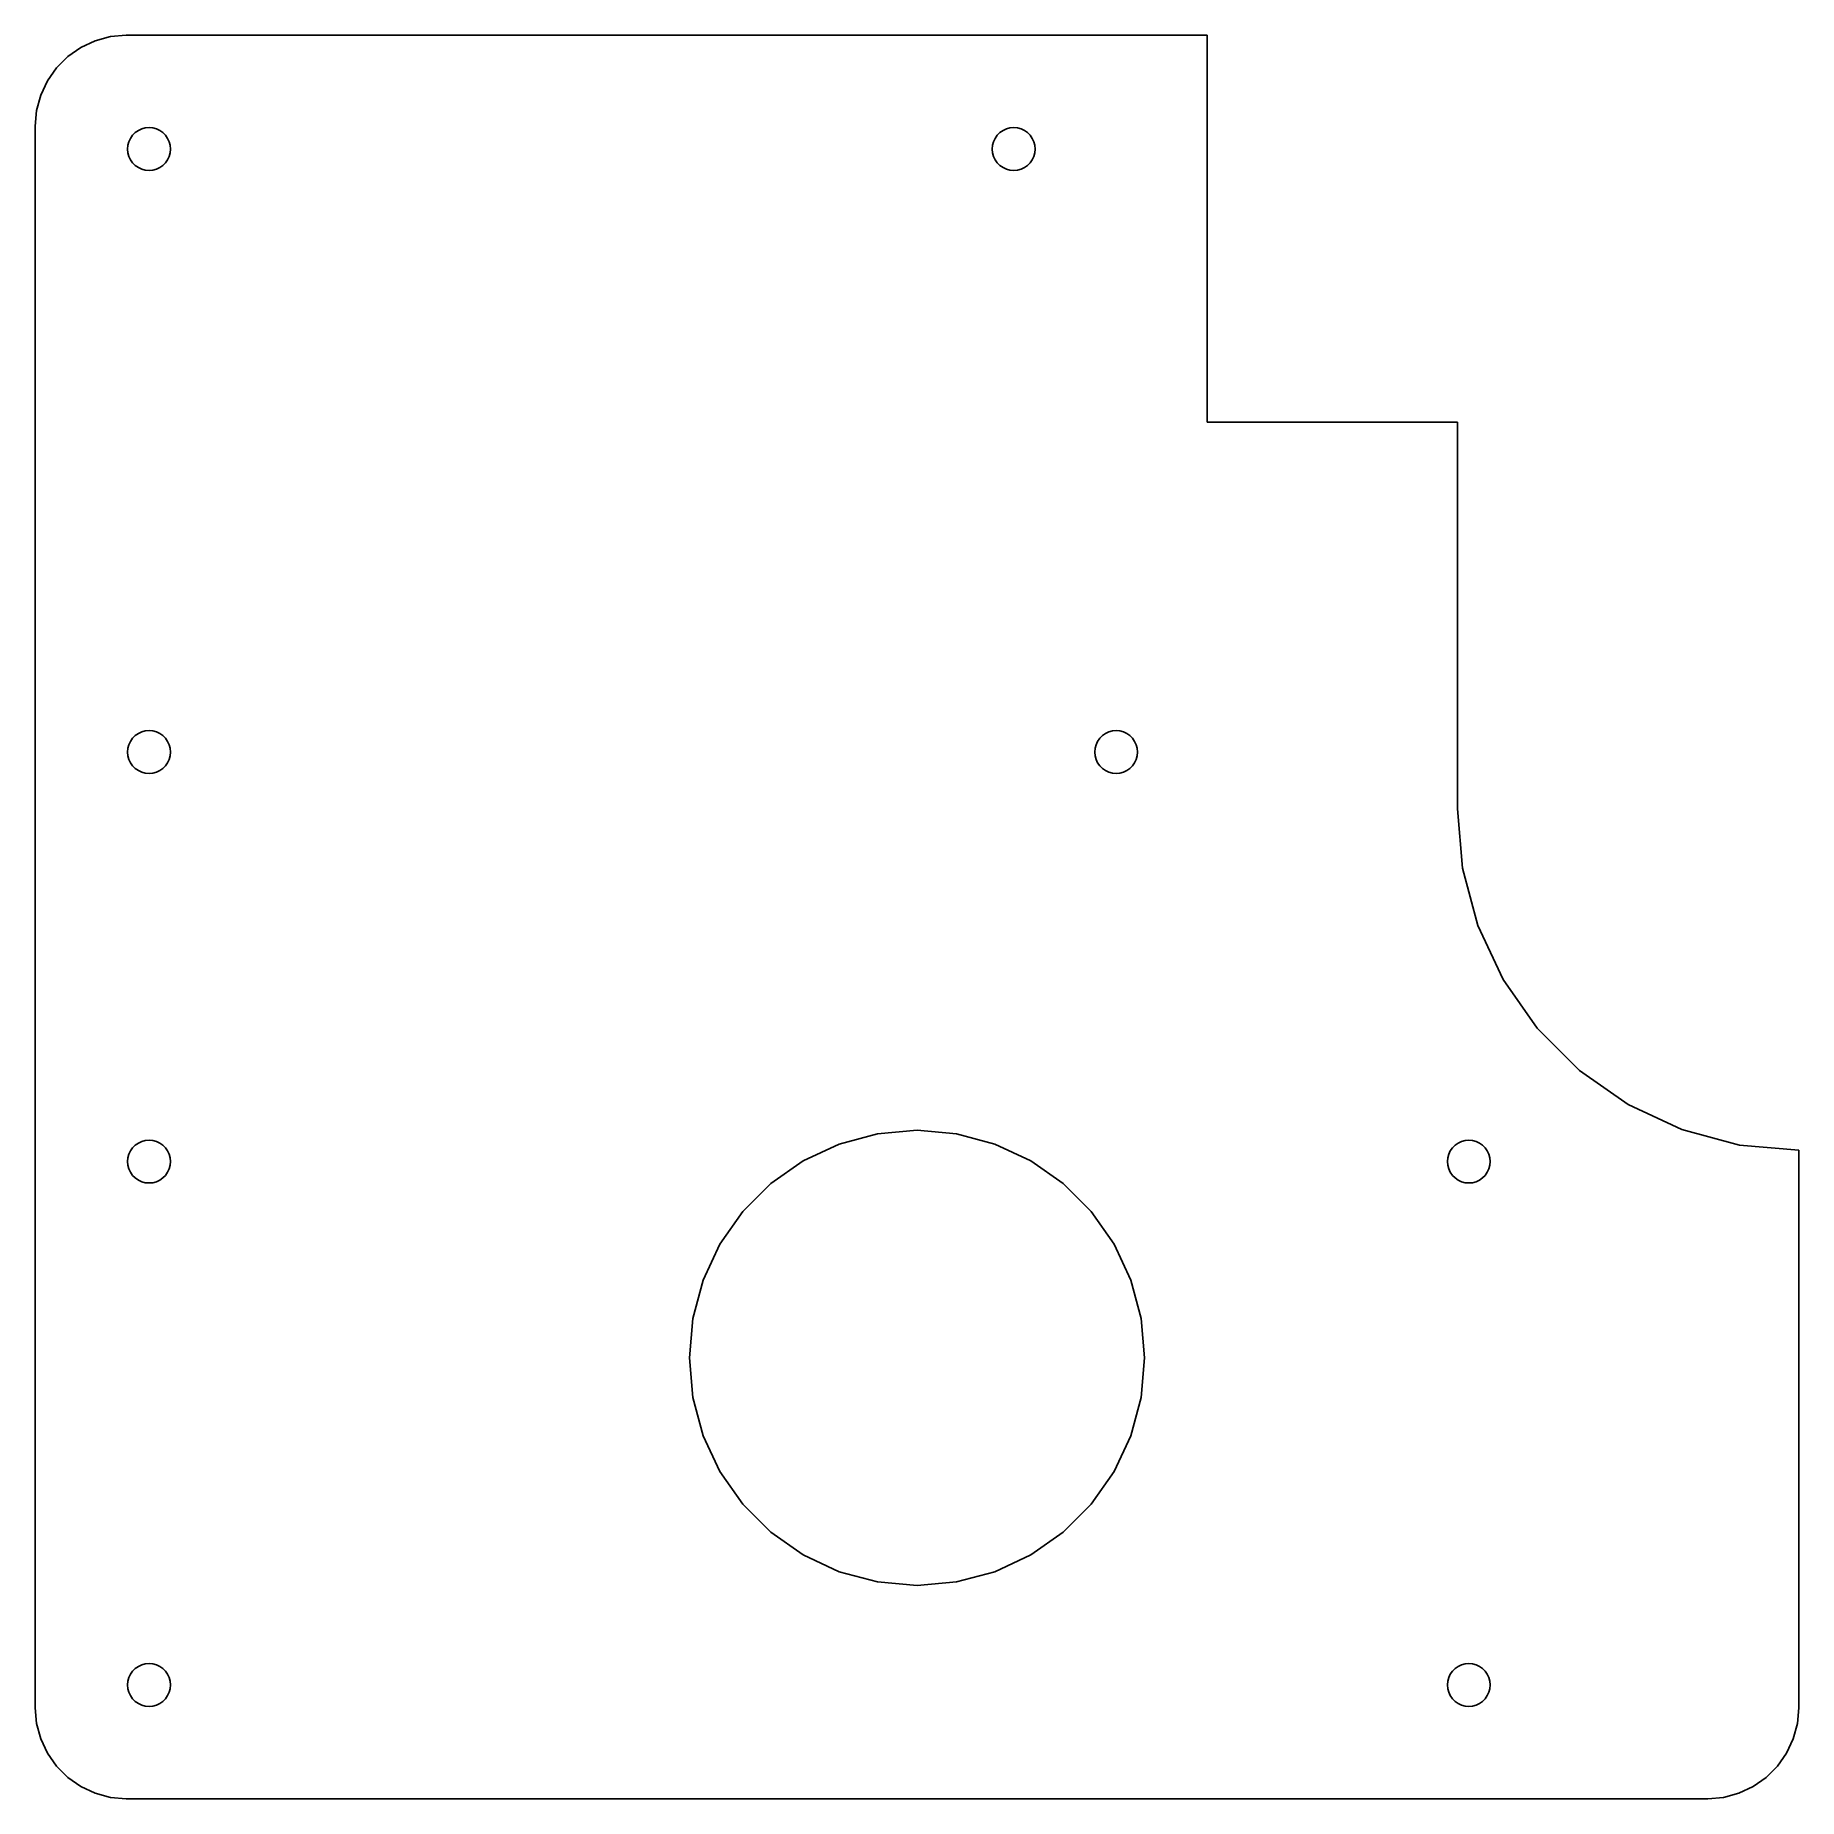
# Model space of a CAD drawing. Header units: metres. Extents: x 0 to 77.5, y 0 to 77.5.
import ezdxf

# ---------------------------------------------------------------- set-up
doc = ezdxf.new("R2010")
doc.units = ezdxf.units.M

msp = doc.modelspace()

# ---------------------------------------------------------------- linework, layer by layer
for p, q in [((4, 77.5), (3.3054, 77.4392)), ((51.5, 77.5), (4, 77.5)), ((51.5, 60.5), (51.5, 77.5)), ((2, 76.9641), (1.42885, 76.5642)), ((2.63191, 77.2588), (2, 76.9641)), ((3.3054, 77.4392), (2.63191, 77.2588)), ((0.935822, 76.0712), (0.535889, 75.5)), ((1.42885, 76.5642), (0.935822, 76.0712)), ((0.535889, 75.5), (0.241226, 74.8681)), ((0.241226, 74.8681), (0.060761, 74.1946)), ((0.060761, 74.1946), (0, 73.5)), ((0, 73.5), (0, 4)), ((4.11668, 72.8215), (4.18593, 72.97)), ((4.18593, 72.97), (4.27991, 73.1042)), ((4.27991, 73.1042), (4.39577, 73.2201)), ((4.39577, 73.2201), (4.53, 73.3141)), ((4.53, 73.3141), (4.6785, 73.3833)), ((4.6785, 73.3833), (4.83676, 73.4257)), ((4.83676, 73.4257), (5, 73.44)), ((5, 73.44), (5.16322, 73.4257)), ((5.16322, 73.4257), (5.32149, 73.3833)), ((5.32149, 73.3833), (5.46999, 73.3141)), ((5.46999, 73.3141), (5.60422, 73.2201)), ((5.60422, 73.2201), (5.72008, 73.1042)), ((5.72008, 73.1042), (5.81406, 72.97)), ((5.81406, 72.97), (5.8833, 72.8215)), ((42.1167, 72.8215), (42.1859, 72.97)), ((42.1859, 72.97), (42.2799, 73.1042)), ((42.2799, 73.1042), (42.3958, 73.2201)), ((42.3958, 73.2201), (42.53, 73.3141)), ((42.53, 73.3141), (42.6785, 73.3833)), ((42.6785, 73.3833), (42.8368, 73.4257)), ((42.8368, 73.4257), (43, 73.44)), ((43, 73.44), (43.1632, 73.4257)), ((43.1632, 73.4257), (43.3215, 73.3833)), ((43.3215, 73.3833), (43.47, 73.3141)), ((43.47, 73.3141), (43.6042, 73.2201)), ((43.6042, 73.2201), (43.7201, 73.1042)), ((43.7201, 73.1042), (43.8141, 72.97)), ((43.8141, 72.97), (43.8833, 72.8215)), ((4.06, 72.5), (4.07428, 72.6632)), ((4.07428, 72.3368), (4.06, 72.5)), ((4.07428, 72.6632), (4.11668, 72.8215)), ((4.11668, 72.1785), (4.07428, 72.3368)), ((4.18593, 72.03), (4.11668, 72.1785)), ((5.8833, 72.1785), (5.81406, 72.03)), ((5.8833, 72.8215), (5.9257, 72.6632)), ((5.9257, 72.3368), (5.8833, 72.1785)), ((5.9257, 72.6632), (5.93999, 72.5)), ((5.93999, 72.5), (5.9257, 72.3368)), ((42.06, 72.5), (42.0743, 72.6632)), ((42.0743, 72.3368), (42.06, 72.5)), ((42.0743, 72.6632), (42.1167, 72.8215)), ((42.1167, 72.1785), (42.0743, 72.3368)), ((42.1859, 72.03), (42.1167, 72.1785)), ((43.8833, 72.1785), (43.8141, 72.03)), ((43.8833, 72.8215), (43.9257, 72.6632)), ((43.9257, 72.3368), (43.8833, 72.1785)), ((43.9257, 72.6632), (43.94, 72.5)), ((43.94, 72.5), (43.9257, 72.3368)), ((4.27991, 71.8958), (4.18593, 72.03)), ((4.39577, 71.7799), (4.27991, 71.8958)), ((4.53, 71.6859), (4.39577, 71.7799)), ((4.6785, 71.6167), (4.53, 71.6859)), ((4.83676, 71.5743), (4.6785, 71.6167)), ((5, 71.56), (4.83676, 71.5743)), ((5.16322, 71.5743), (5, 71.56)), ((5.32149, 71.6167), (5.16322, 71.5743)), ((5.46999, 71.6859), (5.32149, 71.6167)), ((5.60422, 71.7799), (5.46999, 71.6859)), ((5.72008, 71.8958), (5.60422, 71.7799)), ((5.81406, 72.03), (5.72008, 71.8958)), ((42.2799, 71.8958), (42.1859, 72.03)), ((42.3958, 71.7799), (42.2799, 71.8958)), ((42.53, 71.6859), (42.3958, 71.7799)), ((42.6785, 71.6167), (42.53, 71.6859)), ((42.8368, 71.5743), (42.6785, 71.6167)), ((43, 71.56), (42.8368, 71.5743)), ((43.1632, 71.5743), (43, 71.56)), ((43.3215, 71.6167), (43.1632, 71.5743)), ((43.47, 71.6859), (43.3215, 71.6167)), ((43.6042, 71.7799), (43.47, 71.6859)), ((43.7201, 71.8958), (43.6042, 71.7799)), ((43.8141, 72.03), (43.7201, 71.8958)), ((62.5, 60.5), (51.5, 60.5)), ((62.5, 43.5), (62.5, 60.5)), ((4.18593, 46.47), (4.27991, 46.6042)), ((4.27991, 46.6042), (4.39577, 46.7201)), ((4.39577, 46.7201), (4.53, 46.8141)), ((4.53, 46.8141), (4.6785, 46.8833)), ((4.6785, 46.8833), (4.83676, 46.9257)), ((4.83676, 46.9257), (5, 46.94)), ((5, 46.94), (5.16322, 46.9257)), ((5.16322, 46.9257), (5.32149, 46.8833)), ((5.32149, 46.8833), (5.46999, 46.8141)), ((5.46999, 46.8141), (5.60422, 46.7201)), ((5.60422, 46.7201), (5.72008, 46.6042)), ((5.72008, 46.6042), (5.81406, 46.47)), ((46.6859, 46.47), (46.7799, 46.6042)), ((46.7799, 46.6042), (46.8958, 46.7201)), ((46.8958, 46.7201), (47.03, 46.8141)), ((47.03, 46.8141), (47.1785, 46.8833)), ((47.1785, 46.8833), (47.3368, 46.9257)), ((47.3368, 46.9257), (47.5, 46.94)), ((47.5, 46.94), (47.6632, 46.9257)), ((47.6632, 46.9257), (47.8215, 46.8833)), ((47.8215, 46.8833), (47.97, 46.8141)), ((47.97, 46.8141), (48.1042, 46.7201)), ((48.1042, 46.7201), (48.2201, 46.6042)), ((48.2201, 46.6042), (48.3141, 46.47)), ((4.06, 46), (4.07428, 46.1632)), ((4.07428, 45.8368), (4.06, 46)), ((4.07428, 46.1632), (4.11668, 46.3215)), ((4.11668, 45.6785), (4.07428, 45.8368)), ((4.11668, 46.3215), (4.18593, 46.47)), ((5.81406, 46.47), (5.8833, 46.3215)), ((5.8833, 46.3215), (5.9257, 46.1632)), ((5.9257, 45.8368), (5.8833, 45.6785)), ((5.9257, 46.1632), (5.93999, 46)), ((5.93999, 46), (5.9257, 45.8368)), ((46.56, 46), (46.5743, 46.1632)), ((46.5743, 45.8368), (46.56, 46)), ((46.5743, 46.1632), (46.6167, 46.3215)), ((46.6167, 45.6785), (46.5743, 45.8368)), ((46.6167, 46.3215), (46.6859, 46.47)), ((48.3141, 46.47), (48.3833, 46.3215)), ((48.3833, 46.3215), (48.4257, 46.1632)), ((48.4257, 45.8368), (48.3833, 45.6785)), ((48.4257, 46.1632), (48.44, 46)), ((48.44, 46), (48.4257, 45.8368)), ((4.18593, 45.53), (4.11668, 45.6785)), ((4.27991, 45.3958), (4.18593, 45.53)), ((4.39577, 45.2799), (4.27991, 45.3958)), ((4.53, 45.1859), (4.39577, 45.2799)), ((4.6785, 45.1167), (4.53, 45.1859)), ((4.83676, 45.0743), (4.6785, 45.1167)), ((5, 45.06), (4.83676, 45.0743)), ((5.16322, 45.0743), (5, 45.06)), ((5.32149, 45.1167), (5.16322, 45.0743)), ((5.46999, 45.1859), (5.32149, 45.1167)), ((5.60422, 45.2799), (5.46999, 45.1859)), ((5.72008, 45.3958), (5.60422, 45.2799)), ((5.81406, 45.53), (5.72008, 45.3958)), ((5.8833, 45.6785), (5.81406, 45.53)), ((46.6859, 45.53), (46.6167, 45.6785)), ((46.7799, 45.3958), (46.6859, 45.53)), ((46.8958, 45.2799), (46.7799, 45.3958)), ((47.03, 45.1859), (46.8958, 45.2799)), ((47.1785, 45.1167), (47.03, 45.1859)), ((47.3368, 45.0743), (47.1785, 45.1167)), ((47.5, 45.06), (47.3368, 45.0743)), ((47.6632, 45.0743), (47.5, 45.06)), ((47.8215, 45.1167), (47.6632, 45.0743)), ((47.97, 45.1859), (47.8215, 45.1167)), ((48.1042, 45.2799), (47.97, 45.1859)), ((48.2201, 45.3958), (48.1042, 45.2799)), ((48.3141, 45.53), (48.2201, 45.3958)), ((48.3833, 45.6785), (48.3141, 45.53)), ((62.7279, 40.8953), (62.5, 43.5)), ((63.4046, 38.3697), (62.7279, 40.8953)), ((64.5096, 36), (63.4046, 38.3697)), ((66.0093, 33.8582), (64.5096, 36)), ((67.8582, 32.0093), (66.0093, 33.8582)), ((70, 30.5096), (67.8582, 32.0093)), ((72.3697, 29.4046), (70, 30.5096)), ((4.27991, 28.6042), (4.39577, 28.7201)), ((4.39577, 28.7201), (4.53, 28.8141)), ((4.53, 28.8141), (4.6785, 28.8833)), ((4.6785, 28.8833), (4.83676, 28.9257)), ((4.83676, 28.9257), (5, 28.94)), ((5, 28.94), (5.16322, 28.9257)), ((5.16322, 28.9257), (5.32149, 28.8833)), ((5.32149, 28.8833), (5.46999, 28.8141)), ((5.46999, 28.8141), (5.60422, 28.7201)), ((5.60422, 28.7201), (5.72008, 28.6042)), ((33.75, 28.0352), (35.3298, 28.7719)), ((35.3298, 28.7719), (37.0135, 29.2231)), ((37.0135, 29.2231), (38.75, 29.375)), ((38.75, 29.375), (40.4865, 29.2231)), ((40.4865, 29.2231), (42.1702, 28.7719)), ((42.1702, 28.7719), (43.75, 28.0352)), ((62.2799, 28.6042), (62.3958, 28.7201)), ((62.3958, 28.7201), (62.53, 28.8141)), ((62.53, 28.8141), (62.6785, 28.8833)), ((62.6785, 28.8833), (62.8368, 28.9257)), ((62.8368, 28.9257), (63, 28.94)), ((63, 28.94), (63.1632, 28.9257)), ((63.1632, 28.9257), (63.3215, 28.8833)), ((63.3215, 28.8833), (63.47, 28.8141)), ((63.47, 28.8141), (63.6042, 28.7201)), ((63.6042, 28.7201), (63.7201, 28.6042)), ((74.8953, 28.7279), (72.3697, 29.4046)), ((77.5, 28.5), (74.8953, 28.7279)), ((4.06, 28), (4.07428, 28.1632)), ((4.07428, 27.8368), (4.06, 28)), ((4.07428, 28.1632), (4.11668, 28.3215)), ((4.11668, 28.3215), (4.18593, 28.47)), ((4.18593, 28.47), (4.27991, 28.6042)), ((5.72008, 28.6042), (5.81406, 28.47)), ((5.81406, 28.47), (5.8833, 28.3215)), ((5.8833, 28.3215), (5.9257, 28.1632)), ((5.9257, 28.1632), (5.93999, 28)), ((5.93999, 28), (5.9257, 27.8368)), ((32.3221, 27.0354), (33.75, 28.0352)), ((43.75, 28.0352), (45.1779, 27.0354)), ((62.06, 28), (62.0743, 28.1632)), ((62.0743, 27.8368), (62.06, 28)), ((62.0743, 28.1632), (62.1167, 28.3215)), ((62.1167, 28.3215), (62.1859, 28.47)), ((62.1859, 28.47), (62.2799, 28.6042)), ((63.7201, 28.6042), (63.8141, 28.47)), ((63.8141, 28.47), (63.8833, 28.3215)), ((63.8833, 28.3215), (63.9257, 28.1632)), ((63.9257, 28.1632), (63.94, 28)), ((63.94, 28), (63.9257, 27.8368)), ((77.5, 4), (77.5, 28.5)), ((4.11668, 27.6785), (4.07428, 27.8368)), ((4.18593, 27.53), (4.11668, 27.6785)), ((4.27991, 27.3958), (4.18593, 27.53)), ((4.39577, 27.2799), (4.27991, 27.3958)), ((4.53, 27.1859), (4.39577, 27.2799)), ((4.6785, 27.1167), (4.53, 27.1859)), ((5.46999, 27.1859), (5.32149, 27.1167)), ((5.60422, 27.2799), (5.46999, 27.1859)), ((5.72008, 27.3958), (5.60422, 27.2799)), ((5.81406, 27.53), (5.72008, 27.3958)), ((5.8833, 27.6785), (5.81406, 27.53)), ((5.9257, 27.8368), (5.8833, 27.6785)), ((62.1167, 27.6785), (62.0743, 27.8368)), ((62.1859, 27.53), (62.1167, 27.6785)), ((62.2799, 27.3958), (62.1859, 27.53)), ((62.3958, 27.2799), (62.2799, 27.3958)), ((62.53, 27.1859), (62.3958, 27.2799)), ((62.6785, 27.1167), (62.53, 27.1859)), ((63.47, 27.1859), (63.3215, 27.1167)), ((63.6042, 27.2799), (63.47, 27.1859)), ((63.7201, 27.3958), (63.6042, 27.2799)), ((63.8141, 27.53), (63.7201, 27.3958)), ((63.8833, 27.6785), (63.8141, 27.53)), ((63.9257, 27.8368), (63.8833, 27.6785)), ((4.83676, 27.0743), (4.6785, 27.1167)), ((5, 27.06), (4.83676, 27.0743)), ((5.16322, 27.0743), (5, 27.06)), ((5.32149, 27.1167), (5.16322, 27.0743)), ((31.0896, 25.8029), (32.3221, 27.0354)), ((45.1779, 27.0354), (46.4104, 25.8029)), ((62.8368, 27.0743), (62.6785, 27.1167)), ((63, 27.06), (62.8368, 27.0743)), ((63.1632, 27.0743), (63, 27.06)), ((63.3215, 27.1167), (63.1632, 27.0743)), ((30.0897, 24.375), (31.0896, 25.8029)), ((46.4104, 25.8029), (47.4102, 24.375)), ((29.3531, 22.7952), (30.0897, 24.375)), ((47.4102, 24.375), (48.1469, 22.7952)), ((28.9019, 21.1115), (29.3531, 22.7952)), ((48.1469, 22.7952), (48.5981, 21.1115)), ((28.75, 19.375), (28.9019, 21.1115)), ((48.5981, 21.1115), (48.75, 19.375)), ((28.9019, 17.6385), (28.75, 19.375)), ((48.75, 19.375), (48.5981, 17.6385)), ((29.3531, 15.9548), (28.9019, 17.6385)), ((48.5981, 17.6385), (48.1469, 15.9548)), ((30.0897, 14.375), (29.3531, 15.9548)), ((48.1469, 15.9548), (47.4102, 14.375)), ((31.0896, 12.9471), (30.0897, 14.375)), ((47.4102, 14.375), (46.4104, 12.9471)), ((32.3221, 11.7146), (31.0896, 12.9471)), ((46.4104, 12.9471), (45.1779, 11.7146)), ((33.75, 10.7147), (32.3221, 11.7146)), ((45.1779, 11.7146), (43.75, 10.7147)), ((35.3298, 9.97807), (33.75, 10.7147)), ((43.75, 10.7147), (42.1702, 9.97807)), ((37.0135, 9.52692), (35.3298, 9.97807)), ((38.75, 9.375), (37.0135, 9.52692)), ((40.4865, 9.52692), (38.75, 9.375)), ((42.1702, 9.97807), (40.4865, 9.52692)), ((4.11668, 5.32149), (4.18593, 5.46999)), ((4.18593, 5.46999), (4.27991, 5.60422)), ((4.27991, 5.60422), (4.39577, 5.72008)), ((4.39577, 5.72008), (4.53, 5.81406)), ((4.53, 5.81406), (4.6785, 5.8833)), ((4.6785, 5.8833), (4.83676, 5.9257)), ((4.83676, 5.9257), (5, 5.93999)), ((5, 5.93999), (5.16322, 5.9257)), ((5.16322, 5.9257), (5.32149, 5.8833)), ((5.32149, 5.8833), (5.46999, 5.81406)), ((5.46999, 5.81406), (5.60422, 5.72008)), ((5.60422, 5.72008), (5.72008, 5.60422)), ((5.72008, 5.60422), (5.81406, 5.46999)), ((5.81406, 5.46999), (5.8833, 5.32149)), ((62.1167, 5.32149), (62.1859, 5.46999)), ((62.1859, 5.46999), (62.2799, 5.60422)), ((62.2799, 5.60422), (62.3958, 5.72008)), ((62.3958, 5.72008), (62.53, 5.81406)), ((62.53, 5.81406), (62.6785, 5.8833)), ((62.6785, 5.8833), (62.8368, 5.9257)), ((62.8368, 5.9257), (63, 5.93999)), ((63, 5.93999), (63.1632, 5.9257)), ((63.1632, 5.9257), (63.3215, 5.8833)), ((63.3215, 5.8833), (63.47, 5.81406)), ((63.47, 5.81406), (63.6042, 5.72008)), ((63.6042, 5.72008), (63.7201, 5.60422)), ((63.7201, 5.60422), (63.8141, 5.46999)), ((63.8141, 5.46999), (63.8833, 5.32149)), ((4.06, 5), (4.07428, 5.16322)), ((4.07428, 4.83676), (4.06, 5)), ((4.07428, 5.16322), (4.11668, 5.32149)), ((4.11668, 4.6785), (4.07428, 4.83676)), ((4.18593, 4.53), (4.11668, 4.6785)), ((5.8833, 4.6785), (5.81406, 4.53)), ((5.8833, 5.32149), (5.9257, 5.16322)), ((5.9257, 4.83676), (5.8833, 4.6785)), ((5.9257, 5.16322), (5.93999, 5)), ((5.93999, 5), (5.9257, 4.83676)), ((62.06, 5), (62.0743, 5.16322)), ((62.0743, 4.83676), (62.06, 5)), ((62.0743, 5.16322), (62.1167, 5.32149)), ((62.1167, 4.6785), (62.0743, 4.83676)), ((62.1859, 4.53), (62.1167, 4.6785)), ((63.8833, 4.6785), (63.8141, 4.53)), ((63.8833, 5.32149), (63.9257, 5.16322)), ((63.9257, 4.83676), (63.8833, 4.6785)), ((63.9257, 5.16322), (63.94, 5)), ((63.94, 5), (63.9257, 4.83676)), ((0, 4), (0.060761, 3.3054)), ((4.27991, 4.39577), (4.18593, 4.53)), ((4.39577, 4.27991), (4.27991, 4.39577)), ((4.53, 4.18593), (4.39577, 4.27991)), ((4.6785, 4.11668), (4.53, 4.18593)), ((4.83676, 4.07428), (4.6785, 4.11668)), ((5, 4.06), (4.83676, 4.07428)), ((5.16322, 4.07428), (5, 4.06)), ((5.32149, 4.11668), (5.16322, 4.07428)), ((5.46999, 4.18593), (5.32149, 4.11668)), ((5.60422, 4.27991), (5.46999, 4.18593)), ((5.72008, 4.39577), (5.60422, 4.27991)), ((5.81406, 4.53), (5.72008, 4.39577)), ((62.2799, 4.39577), (62.1859, 4.53)), ((62.3958, 4.27991), (62.2799, 4.39577)), ((62.53, 4.18593), (62.3958, 4.27991)), ((62.6785, 4.11668), (62.53, 4.18593)), ((62.8368, 4.07428), (62.6785, 4.11668)), ((63, 4.06), (62.8368, 4.07428)), ((63.1632, 4.07428), (63, 4.06)), ((63.3215, 4.11668), (63.1632, 4.07428)), ((63.47, 4.18593), (63.3215, 4.11668)), ((63.6042, 4.27991), (63.47, 4.18593)), ((63.7201, 4.39577), (63.6042, 4.27991)), ((63.8141, 4.53), (63.7201, 4.39577)), ((77.4392, 3.3054), (77.5, 4)), ((0.060761, 3.3054), (0.241226, 2.63191)), ((77.2588, 2.63191), (77.4392, 3.3054)), ((0.241226, 2.63191), (0.535889, 2)), ((76.9641, 2), (77.2588, 2.63191)), ((0.535889, 2), (0.935822, 1.42885)), ((76.5642, 1.42885), (76.9641, 2)), ((0.935822, 1.42885), (1.42885, 0.935822)), ((1.42885, 0.935822), (2, 0.535889)), ((75.5, 0.535889), (76.0712, 0.935822)), ((76.0712, 0.935822), (76.5642, 1.42885)), ((2, 0.535889), (2.63191, 0.241226)), ((2.63191, 0.241226), (3.3054, 0.060761)), ((3.3054, 0.060761), (4, 0)), ((4, 0), (73.5, 0)), ((73.5, 0), (74.1946, 0.060761)), ((74.1946, 0.060761), (74.8681, 0.241226)), ((74.8681, 0.241226), (75.5, 0.535889))]:
    msp.add_line(p, q)

doc.saveas('drawing.dxf')
